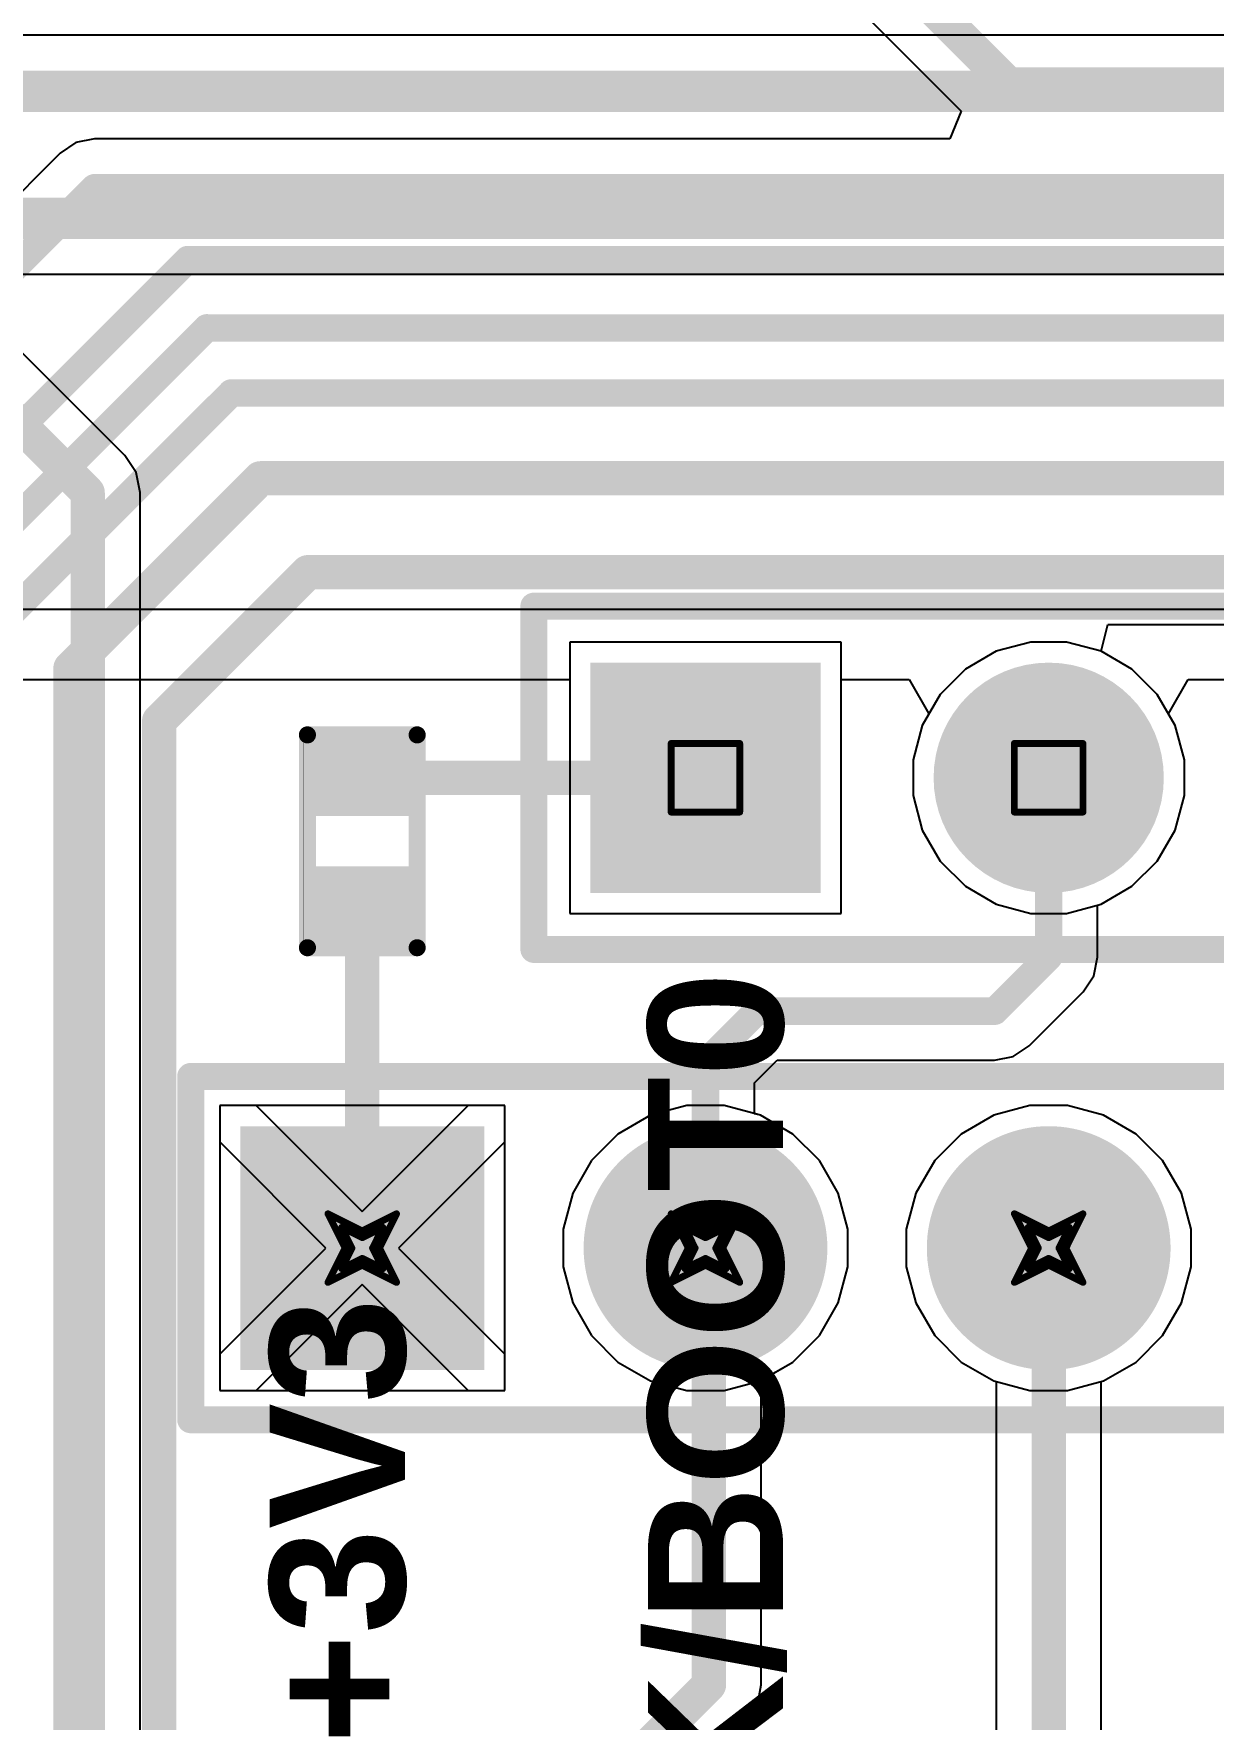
# Model space of a CAD drawing. Header units: inches. Extents: x 0 to 5401, y 0 to 5414.
# Drawn here: x 83.52 to 92.25, y 66.1 to 78.57 of the extents above; entities that cross this region are included whole.
import ezdxf

# ---------------------------------------------------------------- set-up
doc = ezdxf.new("R2010")
doc.units = ezdxf.units.IN
for name, color, linetype in [('Bottom Layer', 5, 'Continuous'), ('Bottom Solder', 6, 'Continuous'), ('Drill Drawing', 1, 'Continuous'), ('Layer 1', 16, 'Continuous'), ('Layer 2', 76, 'Continuous'), ('Multi-Layer', 9, 'Continuous'), ('Pad Holes', 156, 'Continuous'), ('Top Layer', 1, 'Continuous'), ('Top Overlay', 2, 'Continuous'), ('Top Paste', 8, 'Continuous'), ('Top Solder', 216, 'Continuous')]:
    doc.layers.add(name, color=color, linetype=linetype)
doc.styles.add('Arial_Bold', font='', dxfattribs={"height": 0.2})
doc.styles.get('Arial_Bold').set_extended_font_data('Arial', bold=True)

# ---------------------------------------------------------------- blocks, each defined once
blk = doc.blocks.new('R___0402_163')
at = {"layer": 'Top Layer'}
for points in [[(-0.699, -0.318), (-0.699, 0.317), (-0.241, 0.317), (-0.241, -0.318)], [(0.241, -0.318), (0.241, 0.317), (0.699, 0.317), (0.699, -0.318)]]:
    blk.add_hatch(color=1, dxfattribs=at).paths.add_polyline_path(points)
at = {"layer": 'Top Paste'}
for points in [[(-0.699, -0.318), (-0.699, 0.317), (-0.241, 0.317), (-0.241, -0.318)], [(0.241, -0.318), (0.241, 0.317), (0.699, 0.317), (0.699, -0.318)]]:
    blk.add_hatch(color=8, dxfattribs=at).paths.add_polyline_path(points)
at = {"layer": 'Top Solder'}
for points in [[(-0.754, -0.373), (-0.754, 0.373), (-0.186, 0.373), (-0.186, -0.373)], [(0.186, -0.373), (0.186, 0.373), (0.754, 0.373), (0.754, -0.373)]]:
    blk.add_hatch(color=216, dxfattribs=at).paths.add_polyline_path(points)
at = {"layer": 'Top Overlay'}
for points in [[(-0.787, -0.406, 0.127, 0.127, 0), (-0.787, 0.406, 0.127, 0.127, 0)], [(0.787, 0.406, 0.127, 0.127, 0), (-0.787, 0.406, 0.127, 0.127, 0)], [(0.787, -0.406, 0.127, 0.127, 0), (0.787, 0.406, 0.127, 0.127, 0)], [(0.787, -0.406, 0.127, 0.127, 0), (-0.787, -0.406, 0.127, 0.127, 0)], [(0.813, -0.432, 0.00323, 0.00323, 0), (-0.813, -0.432, 0.00323, 0.00323, 0)]]:
    blk.add_lwpolyline(points, format="xyseb", dxfattribs=at)
for points in [[(-0.819, 0.406, 0.0635, 0.0635, 1), (-0.756, 0.406, 0.0635, 0.0635, 1)], [(-0.819, 0.406, 0.0635, 0.0635, 1), (-0.756, 0.406, 0.0635, 0.0635, 1)], [(0.756, 0.406, 0.0635, 0.0635, 1), (0.819, 0.406, 0.0635, 0.0635, 1)], [(0.756, 0.406, 0.0635, 0.0635, 1), (0.819, 0.406, 0.0635, 0.0635, 1)], [(-0.819, -0.406, 0.0635, 0.0635, 1), (-0.756, -0.406, 0.0635, 0.0635, 1)], [(-0.819, -0.406, 0.0635, 0.0635, 1), (-0.756, -0.406, 0.0635, 0.0635, 1)], [(0.756, -0.406, 0.0635, 0.0635, 1), (0.819, -0.406, 0.0635, 0.0635, 1)], [(0.756, -0.406, 0.0635, 0.0635, 1), (0.819, -0.406, 0.0635, 0.0635, 1)], [(-0.814, -0.432, 0.00161, 0.00161, 1), (-0.812, -0.432, 0.00161, 0.00161, 1)], [(0.812, -0.432, 0.00161, 0.00161, 1), (0.814, -0.432, 0.00161, 0.00161, 1)]]:
    blk.add_lwpolyline(points, format="xyseb", close=True, dxfattribs=at)
blk = doc.blocks.new('HDR1X3__198')
at = {"layer": 'Bottom Layer'}
blk.add_hatch(color=5, dxfattribs=at).paths.add_polyline_path([(-0.75, 0.75), (0.75, 0.75), (0.75, -0.75), (-0.75, -0.75)])
h = blk.add_hatch(color=5, dxfattribs=at)
edge = h.paths.add_edge_path()
edge.add_arc((2.54, 0), 0.75, 0, 360)
h = blk.add_hatch(color=5, dxfattribs=at)
edge = h.paths.add_edge_path()
edge.add_arc((5.08, 0), 0.75, 0, 360)
at = {"layer": 'Bottom Solder'}
blk.add_hatch(color=6, dxfattribs=at).paths.add_polyline_path([(-0.852, 0.852), (0.852, 0.852), (0.852, -0.852), (-0.852, -0.852)])
h = blk.add_hatch(color=6, dxfattribs=at)
edge = h.paths.add_edge_path()
edge.add_arc((2.54, 0), 0.852, 0, 360)
h = blk.add_hatch(color=6, dxfattribs=at)
edge = h.paths.add_edge_path()
edge.add_arc((5.08, 0), 0.852, 0, 360)
at = {"layer": 'Layer 1'}
blk.add_hatch(color=16, dxfattribs=at).paths.add_polyline_path([(-0.75, 0.75), (0.75, 0.75), (0.75, -0.75), (-0.75, -0.75)])
h = blk.add_hatch(color=16, dxfattribs=at)
edge = h.paths.add_edge_path()
edge.add_arc((2.54, 0), 0.75, 0, 360)
h = blk.add_hatch(color=16, dxfattribs=at)
edge = h.paths.add_edge_path()
edge.add_arc((5.08, 0), 0.75, 0, 360)
at = {"layer": 'Layer 2'}
blk.add_hatch(color=76, dxfattribs=at).paths.add_polyline_path([(-0.75, 0.75), (0.75, 0.75), (0.75, -0.75), (-0.75, -0.75)])
h = blk.add_hatch(color=76, dxfattribs=at)
edge = h.paths.add_edge_path()
edge.add_arc((2.54, 0), 0.75, 0, 360)
h = blk.add_hatch(color=76, dxfattribs=at)
edge = h.paths.add_edge_path()
edge.add_arc((5.08, 0), 0.75, 0, 360)
at = {"layer": 'Multi-Layer'}
blk.add_hatch(color=9, dxfattribs=at).paths.add_polyline_path([(-0.75, 0.75), (0.75, 0.75), (0.75, -0.75), (-0.75, -0.75)])
h = blk.add_hatch(color=9, dxfattribs=at)
edge = h.paths.add_edge_path()
edge.add_arc((2.54, 0), 0.75, 0, 360)
h = blk.add_hatch(color=9, dxfattribs=at)
edge = h.paths.add_edge_path()
edge.add_arc((5.08, 0), 0.75, 0, 360)
at = {"layer": 'Pad Holes'}
h = blk.add_hatch(color=7, dxfattribs=at)
edge = h.paths.add_edge_path()
edge.add_arc((0, 0), 0.45, 0, 360)
h = blk.add_hatch(color=7, dxfattribs=at)
edge = h.paths.add_edge_path()
edge.add_arc((2.54, 0), 0.45, 0, 360)
h = blk.add_hatch(color=7, dxfattribs=at)
edge = h.paths.add_edge_path()
edge.add_arc((5.08, 0), 0.45, 0, 360)
at = {"layer": 'Top Layer'}
blk.add_hatch(color=1, dxfattribs=at).paths.add_polyline_path([(-0.75, 0.75), (0.75, 0.75), (0.75, -0.75), (-0.75, -0.75)])
h = blk.add_hatch(color=1, dxfattribs=at)
edge = h.paths.add_edge_path()
edge.add_arc((2.54, 0), 0.75, 0, 360)
h = blk.add_hatch(color=1, dxfattribs=at)
edge = h.paths.add_edge_path()
edge.add_arc((5.08, 0), 0.75, 0, 360)
at = {"layer": 'Top Solder'}
blk.add_hatch(color=216, dxfattribs=at).paths.add_polyline_path([(-0.852, 0.852), (0.852, 0.852), (0.852, -0.852), (-0.852, -0.852)])
h = blk.add_hatch(color=216, dxfattribs=at)
edge = h.paths.add_edge_path()
edge.add_arc((2.54, 0), 0.852, 0, 360)
h = blk.add_hatch(color=216, dxfattribs=at)
edge = h.paths.add_edge_path()
edge.add_arc((5.08, 0), 0.852, 0, 360)
at = {"layer": 'Top Overlay'}
for points in [[(-1.27, 1.27, 0.2, 0.2, 0), (6.35, 1.27, 0.2, 0.2, 0)], [(-1.27, -1.27, 0.2, 0.2, 0), (-1.27, 1.27, 0.2, 0.2, 0)], [(6.35, -1.27, 0.2, 0.2, 0), (6.35, 1.27, 0.2, 0.2, 0)], [(-1.27, -1.27, 0.2, 0.2, 0), (6.35, -1.27, 0.2, 0.2, 0)]]:
    blk.add_lwpolyline(points, format="xyseb", dxfattribs=at)
for points in [[(-1.32, 1.27, 0.1, 0.1, 1), (-1.22, 1.27, 0.1, 0.1, 1)], [(-1.32, 1.27, 0.1, 0.1, 1), (-1.22, 1.27, 0.1, 0.1, 1)], [(6.3, 1.27, 0.1, 0.1, 1), (6.4, 1.27, 0.1, 0.1, 1)], [(6.3, 1.27, 0.1, 0.1, 1), (6.4, 1.27, 0.1, 0.1, 1)], [(-1.32, -1.27, 0.1, 0.1, 1), (-1.22, -1.27, 0.1, 0.1, 1)], [(-1.32, -1.27, 0.1, 0.1, 1), (-1.22, -1.27, 0.1, 0.1, 1)], [(6.3, -1.27, 0.1, 0.1, 1), (6.4, -1.27, 0.1, 0.1, 1)], [(6.3, -1.27, 0.1, 0.1, 1), (6.4, -1.27, 0.1, 0.1, 1)]]:
    blk.add_lwpolyline(points, format="xyseb", close=True, dxfattribs=at)
blk = doc.blocks.new('HDR1X4__199')
at = {"layer": 'Bottom Layer'}
blk.add_hatch(color=5, dxfattribs=at).paths.add_polyline_path([(-0.8, 0.8), (0.8, 0.8), (0.8, -0.8), (-0.8, -0.8)])
h = blk.add_hatch(color=5, dxfattribs=at)
edge = h.paths.add_edge_path()
edge.add_arc((2.54, 0), 0.8, 0, 360)
h = blk.add_hatch(color=5, dxfattribs=at)
edge = h.paths.add_edge_path()
edge.add_arc((5.08, 0), 0.8, 0, 360)
h = blk.add_hatch(color=5, dxfattribs=at)
edge = h.paths.add_edge_path()
edge.add_arc((7.62, 0), 0.8, 0, 360)
at = {"layer": 'Bottom Solder'}
blk.add_hatch(color=6, dxfattribs=at).paths.add_polyline_path([(-0.902, 0.902), (0.902, 0.902), (0.902, -0.902), (-0.902, -0.902)])
h = blk.add_hatch(color=6, dxfattribs=at)
edge = h.paths.add_edge_path()
edge.add_arc((2.54, 0), 0.902, 0, 360)
h = blk.add_hatch(color=6, dxfattribs=at)
edge = h.paths.add_edge_path()
edge.add_arc((5.08, 0), 0.902, 0, 360)
h = blk.add_hatch(color=6, dxfattribs=at)
edge = h.paths.add_edge_path()
edge.add_arc((7.62, 0), 0.902, 0, 360)
at = {"layer": 'Layer 1'}
blk.add_hatch(color=16, dxfattribs=at).paths.add_polyline_path([(-0.8, 0.8), (0.8, 0.8), (0.8, -0.8), (-0.8, -0.8)])
h = blk.add_hatch(color=16, dxfattribs=at)
edge = h.paths.add_edge_path()
edge.add_arc((2.54, 0), 0.8, 0, 360)
h = blk.add_hatch(color=16, dxfattribs=at)
edge = h.paths.add_edge_path()
edge.add_arc((5.08, 0), 0.8, 0, 360)
h = blk.add_hatch(color=16, dxfattribs=at)
edge = h.paths.add_edge_path()
edge.add_arc((7.62, 0), 0.8, 0, 360)
at = {"layer": 'Layer 2'}
blk.add_hatch(color=76, dxfattribs=at).paths.add_polyline_path([(-0.8, 0.8), (0.8, 0.8), (0.8, -0.8), (-0.8, -0.8)])
h = blk.add_hatch(color=76, dxfattribs=at)
edge = h.paths.add_edge_path()
edge.add_arc((2.54, 0), 0.8, 0, 360)
h = blk.add_hatch(color=76, dxfattribs=at)
edge = h.paths.add_edge_path()
edge.add_arc((5.08, 0), 0.8, 0, 360)
h = blk.add_hatch(color=76, dxfattribs=at)
edge = h.paths.add_edge_path()
edge.add_arc((7.62, 0), 0.8, 0, 360)
at = {"layer": 'Multi-Layer'}
blk.add_hatch(color=9, dxfattribs=at).paths.add_polyline_path([(-0.8, 0.8), (0.8, 0.8), (0.8, -0.8), (-0.8, -0.8)])
h = blk.add_hatch(color=9, dxfattribs=at)
edge = h.paths.add_edge_path()
edge.add_arc((2.54, 0), 0.8, 0, 360)
h = blk.add_hatch(color=9, dxfattribs=at)
edge = h.paths.add_edge_path()
edge.add_arc((5.08, 0), 0.8, 0, 360)
h = blk.add_hatch(color=9, dxfattribs=at)
edge = h.paths.add_edge_path()
edge.add_arc((7.62, 0), 0.8, 0, 360)
at = {"layer": 'Pad Holes'}
h = blk.add_hatch(color=7, dxfattribs=at)
edge = h.paths.add_edge_path()
edge.add_arc((0, 0), 0.475, 0, 360)
h = blk.add_hatch(color=7, dxfattribs=at)
edge = h.paths.add_edge_path()
edge.add_arc((2.54, 0), 0.475, 0, 360)
h = blk.add_hatch(color=7, dxfattribs=at)
edge = h.paths.add_edge_path()
edge.add_arc((5.08, 0), 0.475, 0, 360)
h = blk.add_hatch(color=7, dxfattribs=at)
edge = h.paths.add_edge_path()
edge.add_arc((7.62, 0), 0.475, 0, 360)
at = {"layer": 'Top Layer'}
blk.add_hatch(color=1, dxfattribs=at).paths.add_polyline_path([(-0.8, 0.8), (0.8, 0.8), (0.8, -0.8), (-0.8, -0.8)])
h = blk.add_hatch(color=1, dxfattribs=at)
edge = h.paths.add_edge_path()
edge.add_arc((2.54, 0), 0.8, 0, 360)
h = blk.add_hatch(color=1, dxfattribs=at)
edge = h.paths.add_edge_path()
edge.add_arc((5.08, 0), 0.8, 0, 360)
h = blk.add_hatch(color=1, dxfattribs=at)
edge = h.paths.add_edge_path()
edge.add_arc((7.62, 0), 0.8, 0, 360)
at = {"layer": 'Top Solder'}
blk.add_hatch(color=216, dxfattribs=at).paths.add_polyline_path([(-0.902, 0.902), (0.902, 0.902), (0.902, -0.902), (-0.902, -0.902)])
h = blk.add_hatch(color=216, dxfattribs=at)
edge = h.paths.add_edge_path()
edge.add_arc((2.54, 0), 0.902, 0, 360)
h = blk.add_hatch(color=216, dxfattribs=at)
edge = h.paths.add_edge_path()
edge.add_arc((5.08, 0), 0.902, 0, 360)
h = blk.add_hatch(color=216, dxfattribs=at)
edge = h.paths.add_edge_path()
edge.add_arc((7.62, 0), 0.902, 0, 360)
at = {"layer": 'Top Overlay'}
for points in [[(-1.27, -1.27, 0.2, 0.2, 0), (-1.27, 1.27, 0.2, 0.2, 0)], [(-1.27, 1.27, 0.2, 0.2, 0), (8.89, 1.27, 0.2, 0.2, 0)], [(8.89, -1.27, 0.2, 0.2, 0), (8.89, 1.27, 0.2, 0.2, 0)], [(-1.27, -1.27, 0.2, 0.2, 0), (8.89, -1.27, 0.2, 0.2, 0)]]:
    blk.add_lwpolyline(points, format="xyseb", dxfattribs=at)
for points in [[(-1.32, 1.27, 0.1, 0.1, 1), (-1.22, 1.27, 0.1, 0.1, 1)], [(-1.32, 1.27, 0.1, 0.1, 1), (-1.22, 1.27, 0.1, 0.1, 1)], [(8.84, 1.27, 0.1, 0.1, 1), (8.94, 1.27, 0.1, 0.1, 1)], [(8.84, 1.27, 0.1, 0.1, 1), (8.94, 1.27, 0.1, 0.1, 1)], [(-1.32, -1.27, 0.1, 0.1, 1), (-1.22, -1.27, 0.1, 0.1, 1)], [(-1.32, -1.27, 0.1, 0.1, 1), (-1.22, -1.27, 0.1, 0.1, 1)], [(8.84, -1.27, 0.1, 0.1, 1), (8.94, -1.27, 0.1, 0.1, 1)], [(8.84, -1.27, 0.1, 0.1, 1), (8.94, -1.27, 0.1, 0.1, 1)]]:
    blk.add_lwpolyline(points, format="xyseb", close=True, dxfattribs=at)

msp = doc.modelspace()

# ---------------------------------------------------------------- linework, layer by layer
at = {"layer": 'Bottom Layer'}
for p, q in [((97.555, 78.564), (79.625, 78.564)), ((83.377, 76.795), (96.516, 76.795)), ((84.196, 75.454), (83.373, 76.277)), ((84.281, 75.328), (84.196, 75.454)), ((84.31, 75.179), (84.281, 75.328)), ((84.31, 58.185), (84.31, 75.179)), ((89.498, 74.073), (87.49, 74.073)), ((87.49, 74.073), (87.49, 72.065)), ((89.498, 72.065), (89.498, 74.073)), ((90.646, 74.005), (90.417, 73.873)), ((90.901, 74.073), (90.646, 74.005)), ((91.166, 74.073), (90.901, 74.073)), ((91.421, 74.005), (91.166, 74.073)), ((91.65, 73.873), (91.421, 74.005)), ((90.417, 73.873), (90.23, 73.686)), ((91.837, 73.686), (91.65, 73.873)), ((90.23, 73.686), (90.098, 73.457)), ((91.969, 73.457), (91.837, 73.686)), ((90.098, 73.457), (90.03, 73.201)), ((92.038, 73.201), (91.969, 73.457)), ((90.03, 73.201), (90.03, 72.937)), ((92.038, 72.937), (92.038, 73.201)), ((90.03, 72.937), (90.098, 72.682)), ((91.969, 72.682), (92.038, 72.937)), ((90.098, 72.682), (90.23, 72.453)), ((91.837, 72.453), (91.969, 72.682)), ((90.23, 72.453), (90.417, 72.266)), ((91.65, 72.266), (91.837, 72.453)), ((90.417, 72.266), (90.646, 72.134)), ((91.421, 72.134), (91.65, 72.266)), ((90.646, 72.134), (90.901, 72.065)), ((91.166, 72.065), (91.421, 72.134)), ((87.49, 72.065), (89.498, 72.065)), ((90.901, 72.065), (91.166, 72.065)), ((87.008, 70.643), (84.9, 70.643)), ((84.9, 70.643), (84.9, 68.535)), ((87.008, 68.535), (87.008, 70.643)), ((88.355, 70.643), (88.087, 70.572)), ((88.632, 70.643), (88.355, 70.643)), ((88.9, 70.572), (88.632, 70.643)), ((90.895, 70.643), (90.627, 70.572)), ((91.172, 70.643), (90.895, 70.643)), ((91.44, 70.572), (91.172, 70.643)), ((88.087, 70.572), (87.846, 70.433)), ((89.141, 70.433), (88.9, 70.572)), ((90.627, 70.572), (90.386, 70.433)), ((91.681, 70.433), (91.44, 70.572)), ((87.846, 70.433), (87.65, 70.237)), ((89.337, 70.237), (89.141, 70.433)), ((90.386, 70.433), (90.19, 70.237)), ((91.877, 70.237), (91.681, 70.433)), ((87.65, 70.237), (87.511, 69.996)), ((89.476, 69.996), (89.337, 70.237)), ((90.19, 70.237), (90.051, 69.996)), ((92.016, 69.996), (91.877, 70.237)), ((87.511, 69.996), (87.44, 69.728)), ((89.548, 69.728), (89.476, 69.996)), ((90.051, 69.996), (89.98, 69.728)), ((92.088, 69.728), (92.016, 69.996)), ((87.44, 69.728), (87.44, 69.451)), ((89.548, 69.451), (89.548, 69.728)), ((89.98, 69.728), (89.98, 69.451)), ((92.088, 69.451), (92.088, 69.728)), ((87.44, 69.451), (87.511, 69.183)), ((89.476, 69.183), (89.548, 69.451)), ((89.98, 69.451), (90.051, 69.183)), ((92.016, 69.183), (92.088, 69.451)), ((87.511, 69.183), (87.65, 68.942)), ((89.337, 68.942), (89.476, 69.183)), ((90.051, 69.183), (90.19, 68.942)), ((91.877, 68.942), (92.016, 69.183)), ((87.65, 68.942), (87.846, 68.746)), ((89.141, 68.746), (89.337, 68.942)), ((90.19, 68.942), (90.386, 68.746)), ((91.681, 68.746), (91.877, 68.942)), ((87.846, 68.746), (88.087, 68.607)), ((88.9, 68.607), (89.141, 68.746)), ((90.386, 68.746), (90.627, 68.607)), ((91.44, 68.607), (91.681, 68.746)), ((88.087, 68.607), (88.355, 68.535)), ((88.632, 68.535), (88.9, 68.607)), ((90.627, 68.607), (90.895, 68.535)), ((91.172, 68.535), (91.44, 68.607)), ((84.9, 68.535), (87.008, 68.535)), ((88.355, 68.535), (88.632, 68.535)), ((90.895, 68.535), (91.172, 68.535))]:
    msp.add_line(p, q, dxfattribs=at)
for points in [[(79.121, 78.149, 0.305, 0.305, 0), (97.555, 78.149, 0.305, 0.305, 0)], [(78.694, 77.209, 0.305, 0.305, 0), (96.687, 77.209, 0.305, 0.305, 0)], [(82.819, 76.281, 0.254, 0.254, 0), (83.922, 75.179, 0.254, 0.254, 0)], [(83.922, 58.185, 0.254, 0.254, 0), (83.922, 75.179, 0.254, 0.254, 0)]]:
    msp.add_lwpolyline(points, format="xyseb", dxfattribs=at)
msp.add_lwpolyline([(83.858, 75.179, 0.127, 0.127, 1), (83.985, 75.179, 0.127, 0.127, 1)], format="xyseb", close=True, dxfattribs=at)
msp.add_lwpolyline([(83.858, 75.179, 0.127, 0.127, 1), (83.985, 75.179, 0.127, 0.127, 1)], format="xyseb", close=True, dxfattribs=at)
at = {"layer": 'Drill Drawing'}
for points in [[(88.24, 73.323, 0.0508, 0.0508, 0), (88.748, 73.323, 0.0508, 0.0508, 0)], [(88.24, 72.815, 0.0508, 0.0508, 0), (88.24, 73.323, 0.0508, 0.0508, 0)], [(88.748, 72.815, 0.0508, 0.0508, 0), (88.748, 73.323, 0.0508, 0.0508, 0)], [(90.78, 73.323, 0.0508, 0.0508, 0), (91.288, 73.323, 0.0508, 0.0508, 0)], [(90.78, 72.815, 0.0508, 0.0508, 0), (90.78, 73.323, 0.0508, 0.0508, 0)], [(91.288, 72.815, 0.0508, 0.0508, 0), (91.288, 73.323, 0.0508, 0.0508, 0)], [(88.24, 72.815, 0.0508, 0.0508, 0), (88.748, 72.815, 0.0508, 0.0508, 0)], [(90.78, 72.815, 0.0508, 0.0508, 0), (91.288, 72.815, 0.0508, 0.0508, 0)], [(85.7, 69.843, 0.0508, 0.0508, 0), (85.954, 69.716, 0.0508, 0.0508, 0)], [(85.7, 69.843, 0.0508, 0.0508, 0), (85.827, 69.589, 0.0508, 0.0508, 0)], [(85.954, 69.716, 0.0508, 0.0508, 0), (86.208, 69.843, 0.0508, 0.0508, 0)], [(86.081, 69.589, 0.0508, 0.0508, 0), (86.208, 69.843, 0.0508, 0.0508, 0)], [(88.24, 69.843, 0.0508, 0.0508, 0), (88.494, 69.716, 0.0508, 0.0508, 0)], [(88.24, 69.843, 0.0508, 0.0508, 0), (88.367, 69.589, 0.0508, 0.0508, 0)], [(88.494, 69.716, 0.0508, 0.0508, 0), (88.748, 69.843, 0.0508, 0.0508, 0)], [(88.621, 69.589, 0.0508, 0.0508, 0), (88.748, 69.843, 0.0508, 0.0508, 0)], [(90.78, 69.843, 0.0508, 0.0508, 0), (91.034, 69.716, 0.0508, 0.0508, 0)], [(90.78, 69.843, 0.0508, 0.0508, 0), (90.907, 69.589, 0.0508, 0.0508, 0)], [(91.034, 69.716, 0.0508, 0.0508, 0), (91.288, 69.843, 0.0508, 0.0508, 0)], [(91.161, 69.589, 0.0508, 0.0508, 0), (91.288, 69.843, 0.0508, 0.0508, 0)], [(85.801, 69.742, 0.0508, 0.0508, 0), (85.954, 69.666, 0.0508, 0.0508, 0)], [(85.801, 69.742, 0.0508, 0.0508, 0), (85.877, 69.589, 0.0508, 0.0508, 0)], [(85.954, 69.666, 0.0508, 0.0508, 0), (86.106, 69.742, 0.0508, 0.0508, 0)], [(86.03, 69.589, 0.0508, 0.0508, 0), (86.106, 69.742, 0.0508, 0.0508, 0)], [(88.341, 69.742, 0.0508, 0.0508, 0), (88.494, 69.666, 0.0508, 0.0508, 0)], [(88.341, 69.742, 0.0508, 0.0508, 0), (88.417, 69.589, 0.0508, 0.0508, 0)], [(88.494, 69.666, 0.0508, 0.0508, 0), (88.646, 69.742, 0.0508, 0.0508, 0)], [(88.57, 69.589, 0.0508, 0.0508, 0), (88.646, 69.742, 0.0508, 0.0508, 0)], [(90.881, 69.742, 0.0508, 0.0508, 0), (91.034, 69.666, 0.0508, 0.0508, 0)], [(90.881, 69.742, 0.0508, 0.0508, 0), (90.957, 69.589, 0.0508, 0.0508, 0)], [(91.034, 69.666, 0.0508, 0.0508, 0), (91.186, 69.742, 0.0508, 0.0508, 0)], [(91.11, 69.589, 0.0508, 0.0508, 0), (91.186, 69.742, 0.0508, 0.0508, 0)], [(85.7, 69.335, 0.0508, 0.0508, 0), (85.827, 69.589, 0.0508, 0.0508, 0)], [(85.801, 69.437, 0.0508, 0.0508, 0), (85.877, 69.589, 0.0508, 0.0508, 0)], [(86.03, 69.589, 0.0508, 0.0508, 0), (86.106, 69.437, 0.0508, 0.0508, 0)], [(86.081, 69.589, 0.0508, 0.0508, 0), (86.208, 69.335, 0.0508, 0.0508, 0)], [(88.24, 69.335, 0.0508, 0.0508, 0), (88.367, 69.589, 0.0508, 0.0508, 0)], [(88.341, 69.437, 0.0508, 0.0508, 0), (88.417, 69.589, 0.0508, 0.0508, 0)], [(88.57, 69.589, 0.0508, 0.0508, 0), (88.646, 69.437, 0.0508, 0.0508, 0)], [(88.621, 69.589, 0.0508, 0.0508, 0), (88.748, 69.335, 0.0508, 0.0508, 0)], [(90.78, 69.335, 0.0508, 0.0508, 0), (90.907, 69.589, 0.0508, 0.0508, 0)], [(90.881, 69.437, 0.0508, 0.0508, 0), (90.957, 69.589, 0.0508, 0.0508, 0)], [(91.11, 69.589, 0.0508, 0.0508, 0), (91.186, 69.437, 0.0508, 0.0508, 0)], [(91.161, 69.589, 0.0508, 0.0508, 0), (91.288, 69.335, 0.0508, 0.0508, 0)], [(85.7, 69.335, 0.0508, 0.0508, 0), (85.954, 69.462, 0.0508, 0.0508, 0)], [(85.801, 69.437, 0.0508, 0.0508, 0), (85.954, 69.513, 0.0508, 0.0508, 0)], [(85.954, 69.513, 0.0508, 0.0508, 0), (86.106, 69.437, 0.0508, 0.0508, 0)], [(85.954, 69.462, 0.0508, 0.0508, 0), (86.208, 69.335, 0.0508, 0.0508, 0)], [(88.24, 69.335, 0.0508, 0.0508, 0), (88.494, 69.462, 0.0508, 0.0508, 0)], [(88.341, 69.437, 0.0508, 0.0508, 0), (88.494, 69.513, 0.0508, 0.0508, 0)], [(88.494, 69.513, 0.0508, 0.0508, 0), (88.646, 69.437, 0.0508, 0.0508, 0)], [(88.494, 69.462, 0.0508, 0.0508, 0), (88.748, 69.335, 0.0508, 0.0508, 0)], [(90.78, 69.335, 0.0508, 0.0508, 0), (91.034, 69.462, 0.0508, 0.0508, 0)], [(90.881, 69.437, 0.0508, 0.0508, 0), (91.034, 69.513, 0.0508, 0.0508, 0)], [(91.034, 69.513, 0.0508, 0.0508, 0), (91.186, 69.437, 0.0508, 0.0508, 0)], [(91.034, 69.462, 0.0508, 0.0508, 0), (91.288, 69.335, 0.0508, 0.0508, 0)]]:
    msp.add_lwpolyline(points, format="xyseb", dxfattribs=at)
for points in [[(88.227, 73.323, 0.0254, 0.0254, 1), (88.252, 73.323, 0.0254, 0.0254, 1)], [(88.227, 73.323, 0.0254, 0.0254, 1), (88.252, 73.323, 0.0254, 0.0254, 1)], [(88.735, 73.323, 0.0254, 0.0254, 1), (88.76, 73.323, 0.0254, 0.0254, 1)], [(88.735, 73.323, 0.0254, 0.0254, 1), (88.76, 73.323, 0.0254, 0.0254, 1)], [(90.767, 73.323, 0.0254, 0.0254, 1), (90.792, 73.323, 0.0254, 0.0254, 1)], [(90.767, 73.323, 0.0254, 0.0254, 1), (90.792, 73.323, 0.0254, 0.0254, 1)], [(91.275, 73.323, 0.0254, 0.0254, 1), (91.3, 73.323, 0.0254, 0.0254, 1)], [(91.275, 73.323, 0.0254, 0.0254, 1), (91.3, 73.323, 0.0254, 0.0254, 1)], [(88.227, 72.815, 0.0254, 0.0254, 1), (88.252, 72.815, 0.0254, 0.0254, 1)], [(88.227, 72.815, 0.0254, 0.0254, 1), (88.252, 72.815, 0.0254, 0.0254, 1)], [(88.735, 72.815, 0.0254, 0.0254, 1), (88.76, 72.815, 0.0254, 0.0254, 1)], [(88.735, 72.815, 0.0254, 0.0254, 1), (88.76, 72.815, 0.0254, 0.0254, 1)], [(90.767, 72.815, 0.0254, 0.0254, 1), (90.792, 72.815, 0.0254, 0.0254, 1)], [(90.767, 72.815, 0.0254, 0.0254, 1), (90.792, 72.815, 0.0254, 0.0254, 1)], [(91.275, 72.815, 0.0254, 0.0254, 1), (91.3, 72.815, 0.0254, 0.0254, 1)], [(91.275, 72.815, 0.0254, 0.0254, 1), (91.3, 72.815, 0.0254, 0.0254, 1)], [(85.687, 69.843, 0.0254, 0.0254, 1), (85.712, 69.843, 0.0254, 0.0254, 1)], [(85.687, 69.843, 0.0254, 0.0254, 1), (85.712, 69.843, 0.0254, 0.0254, 1)], [(86.195, 69.843, 0.0254, 0.0254, 1), (86.22, 69.843, 0.0254, 0.0254, 1)], [(86.195, 69.843, 0.0254, 0.0254, 1), (86.22, 69.843, 0.0254, 0.0254, 1)], [(88.227, 69.843, 0.0254, 0.0254, 1), (88.252, 69.843, 0.0254, 0.0254, 1)], [(88.227, 69.843, 0.0254, 0.0254, 1), (88.252, 69.843, 0.0254, 0.0254, 1)], [(88.735, 69.843, 0.0254, 0.0254, 1), (88.76, 69.843, 0.0254, 0.0254, 1)], [(88.735, 69.843, 0.0254, 0.0254, 1), (88.76, 69.843, 0.0254, 0.0254, 1)], [(90.767, 69.843, 0.0254, 0.0254, 1), (90.792, 69.843, 0.0254, 0.0254, 1)], [(90.767, 69.843, 0.0254, 0.0254, 1), (90.792, 69.843, 0.0254, 0.0254, 1)], [(91.275, 69.843, 0.0254, 0.0254, 1), (91.3, 69.843, 0.0254, 0.0254, 1)], [(91.275, 69.843, 0.0254, 0.0254, 1), (91.3, 69.843, 0.0254, 0.0254, 1)], [(85.789, 69.742, 0.0254, 0.0254, 1), (85.814, 69.742, 0.0254, 0.0254, 1)], [(85.789, 69.742, 0.0254, 0.0254, 1), (85.814, 69.742, 0.0254, 0.0254, 1)], [(85.941, 69.716, 0.0254, 0.0254, 1), (85.966, 69.716, 0.0254, 0.0254, 1)], [(85.941, 69.716, 0.0254, 0.0254, 1), (85.966, 69.716, 0.0254, 0.0254, 1)], [(86.093, 69.742, 0.0254, 0.0254, 1), (86.119, 69.742, 0.0254, 0.0254, 1)], [(86.093, 69.742, 0.0254, 0.0254, 1), (86.119, 69.742, 0.0254, 0.0254, 1)], [(88.329, 69.742, 0.0254, 0.0254, 1), (88.354, 69.742, 0.0254, 0.0254, 1)], [(88.329, 69.742, 0.0254, 0.0254, 1), (88.354, 69.742, 0.0254, 0.0254, 1)], [(88.481, 69.716, 0.0254, 0.0254, 1), (88.506, 69.716, 0.0254, 0.0254, 1)], [(88.481, 69.716, 0.0254, 0.0254, 1), (88.506, 69.716, 0.0254, 0.0254, 1)], [(88.633, 69.742, 0.0254, 0.0254, 1), (88.659, 69.742, 0.0254, 0.0254, 1)], [(88.633, 69.742, 0.0254, 0.0254, 1), (88.659, 69.742, 0.0254, 0.0254, 1)], [(90.869, 69.742, 0.0254, 0.0254, 1), (90.894, 69.742, 0.0254, 0.0254, 1)], [(90.869, 69.742, 0.0254, 0.0254, 1), (90.894, 69.742, 0.0254, 0.0254, 1)], [(91.021, 69.716, 0.0254, 0.0254, 1), (91.046, 69.716, 0.0254, 0.0254, 1)], [(91.021, 69.716, 0.0254, 0.0254, 1), (91.046, 69.716, 0.0254, 0.0254, 1)], [(91.173, 69.742, 0.0254, 0.0254, 1), (91.199, 69.742, 0.0254, 0.0254, 1)], [(91.173, 69.742, 0.0254, 0.0254, 1), (91.199, 69.742, 0.0254, 0.0254, 1)], [(85.814, 69.589, 0.0254, 0.0254, 1), (85.839, 69.589, 0.0254, 0.0254, 1)], [(85.814, 69.589, 0.0254, 0.0254, 1), (85.839, 69.589, 0.0254, 0.0254, 1)], [(85.865, 69.589, 0.0254, 0.0254, 1), (85.89, 69.589, 0.0254, 0.0254, 1)], [(85.865, 69.589, 0.0254, 0.0254, 1), (85.89, 69.589, 0.0254, 0.0254, 1)], [(85.941, 69.666, 0.0254, 0.0254, 1), (85.966, 69.666, 0.0254, 0.0254, 1)], [(85.941, 69.666, 0.0254, 0.0254, 1), (85.966, 69.666, 0.0254, 0.0254, 1)], [(86.017, 69.589, 0.0254, 0.0254, 1), (86.043, 69.589, 0.0254, 0.0254, 1)], [(86.017, 69.589, 0.0254, 0.0254, 1), (86.043, 69.589, 0.0254, 0.0254, 1)], [(86.068, 69.589, 0.0254, 0.0254, 1), (86.093, 69.589, 0.0254, 0.0254, 1)], [(86.068, 69.589, 0.0254, 0.0254, 1), (86.093, 69.589, 0.0254, 0.0254, 1)], [(88.354, 69.589, 0.0254, 0.0254, 1), (88.379, 69.589, 0.0254, 0.0254, 1)], [(88.354, 69.589, 0.0254, 0.0254, 1), (88.379, 69.589, 0.0254, 0.0254, 1)], [(88.405, 69.589, 0.0254, 0.0254, 1), (88.43, 69.589, 0.0254, 0.0254, 1)], [(88.405, 69.589, 0.0254, 0.0254, 1), (88.43, 69.589, 0.0254, 0.0254, 1)], [(88.481, 69.666, 0.0254, 0.0254, 1), (88.506, 69.666, 0.0254, 0.0254, 1)], [(88.481, 69.666, 0.0254, 0.0254, 1), (88.506, 69.666, 0.0254, 0.0254, 1)], [(88.557, 69.589, 0.0254, 0.0254, 1), (88.583, 69.589, 0.0254, 0.0254, 1)], [(88.557, 69.589, 0.0254, 0.0254, 1), (88.583, 69.589, 0.0254, 0.0254, 1)], [(88.608, 69.589, 0.0254, 0.0254, 1), (88.633, 69.589, 0.0254, 0.0254, 1)], [(88.608, 69.589, 0.0254, 0.0254, 1), (88.633, 69.589, 0.0254, 0.0254, 1)], [(90.894, 69.589, 0.0254, 0.0254, 1), (90.919, 69.589, 0.0254, 0.0254, 1)], [(90.894, 69.589, 0.0254, 0.0254, 1), (90.919, 69.589, 0.0254, 0.0254, 1)], [(90.945, 69.589, 0.0254, 0.0254, 1), (90.97, 69.589, 0.0254, 0.0254, 1)], [(90.945, 69.589, 0.0254, 0.0254, 1), (90.97, 69.589, 0.0254, 0.0254, 1)], [(91.021, 69.666, 0.0254, 0.0254, 1), (91.046, 69.666, 0.0254, 0.0254, 1)], [(91.021, 69.666, 0.0254, 0.0254, 1), (91.046, 69.666, 0.0254, 0.0254, 1)], [(91.097, 69.589, 0.0254, 0.0254, 1), (91.123, 69.589, 0.0254, 0.0254, 1)], [(91.097, 69.589, 0.0254, 0.0254, 1), (91.123, 69.589, 0.0254, 0.0254, 1)], [(91.148, 69.589, 0.0254, 0.0254, 1), (91.173, 69.589, 0.0254, 0.0254, 1)], [(91.148, 69.589, 0.0254, 0.0254, 1), (91.173, 69.589, 0.0254, 0.0254, 1)], [(85.941, 69.513, 0.0254, 0.0254, 1), (85.966, 69.513, 0.0254, 0.0254, 1)], [(85.941, 69.513, 0.0254, 0.0254, 1), (85.966, 69.513, 0.0254, 0.0254, 1)], [(85.941, 69.462, 0.0254, 0.0254, 1), (85.966, 69.462, 0.0254, 0.0254, 1)], [(85.941, 69.462, 0.0254, 0.0254, 1), (85.966, 69.462, 0.0254, 0.0254, 1)], [(88.481, 69.513, 0.0254, 0.0254, 1), (88.506, 69.513, 0.0254, 0.0254, 1)], [(88.481, 69.513, 0.0254, 0.0254, 1), (88.506, 69.513, 0.0254, 0.0254, 1)], [(88.481, 69.462, 0.0254, 0.0254, 1), (88.506, 69.462, 0.0254, 0.0254, 1)], [(88.481, 69.462, 0.0254, 0.0254, 1), (88.506, 69.462, 0.0254, 0.0254, 1)], [(91.021, 69.513, 0.0254, 0.0254, 1), (91.046, 69.513, 0.0254, 0.0254, 1)], [(91.021, 69.513, 0.0254, 0.0254, 1), (91.046, 69.513, 0.0254, 0.0254, 1)], [(91.021, 69.462, 0.0254, 0.0254, 1), (91.046, 69.462, 0.0254, 0.0254, 1)], [(91.021, 69.462, 0.0254, 0.0254, 1), (91.046, 69.462, 0.0254, 0.0254, 1)], [(85.687, 69.335, 0.0254, 0.0254, 1), (85.712, 69.335, 0.0254, 0.0254, 1)], [(85.687, 69.335, 0.0254, 0.0254, 1), (85.712, 69.335, 0.0254, 0.0254, 1)], [(85.789, 69.437, 0.0254, 0.0254, 1), (85.814, 69.437, 0.0254, 0.0254, 1)], [(85.789, 69.437, 0.0254, 0.0254, 1), (85.814, 69.437, 0.0254, 0.0254, 1)], [(86.093, 69.437, 0.0254, 0.0254, 1), (86.119, 69.437, 0.0254, 0.0254, 1)], [(86.093, 69.437, 0.0254, 0.0254, 1), (86.119, 69.437, 0.0254, 0.0254, 1)], [(86.195, 69.335, 0.0254, 0.0254, 1), (86.22, 69.335, 0.0254, 0.0254, 1)], [(86.195, 69.335, 0.0254, 0.0254, 1), (86.22, 69.335, 0.0254, 0.0254, 1)], [(88.227, 69.335, 0.0254, 0.0254, 1), (88.252, 69.335, 0.0254, 0.0254, 1)], [(88.227, 69.335, 0.0254, 0.0254, 1), (88.252, 69.335, 0.0254, 0.0254, 1)], [(88.329, 69.437, 0.0254, 0.0254, 1), (88.354, 69.437, 0.0254, 0.0254, 1)], [(88.329, 69.437, 0.0254, 0.0254, 1), (88.354, 69.437, 0.0254, 0.0254, 1)], [(88.633, 69.437, 0.0254, 0.0254, 1), (88.659, 69.437, 0.0254, 0.0254, 1)], [(88.633, 69.437, 0.0254, 0.0254, 1), (88.659, 69.437, 0.0254, 0.0254, 1)], [(88.735, 69.335, 0.0254, 0.0254, 1), (88.76, 69.335, 0.0254, 0.0254, 1)], [(88.735, 69.335, 0.0254, 0.0254, 1), (88.76, 69.335, 0.0254, 0.0254, 1)], [(90.767, 69.335, 0.0254, 0.0254, 1), (90.792, 69.335, 0.0254, 0.0254, 1)], [(90.767, 69.335, 0.0254, 0.0254, 1), (90.792, 69.335, 0.0254, 0.0254, 1)], [(90.869, 69.437, 0.0254, 0.0254, 1), (90.894, 69.437, 0.0254, 0.0254, 1)], [(90.869, 69.437, 0.0254, 0.0254, 1), (90.894, 69.437, 0.0254, 0.0254, 1)], [(91.173, 69.437, 0.0254, 0.0254, 1), (91.199, 69.437, 0.0254, 0.0254, 1)], [(91.173, 69.437, 0.0254, 0.0254, 1), (91.199, 69.437, 0.0254, 0.0254, 1)], [(91.275, 69.335, 0.0254, 0.0254, 1), (91.3, 69.335, 0.0254, 0.0254, 1)], [(91.275, 69.335, 0.0254, 0.0254, 1), (91.3, 69.335, 0.0254, 0.0254, 1)]]:
    msp.add_lwpolyline(points, format="xyseb", close=True, dxfattribs=at)
at = {"layer": 'Layer 1'}
for p, q in [((89.498, 74.073), (87.49, 74.073)), ((87.49, 74.073), (87.49, 72.065)), ((89.498, 72.065), (89.498, 74.073)), ((90.646, 74.005), (90.417, 73.873)), ((90.901, 74.073), (90.646, 74.005)), ((91.166, 74.073), (90.901, 74.073)), ((91.421, 74.005), (91.166, 74.073)), ((91.65, 73.873), (91.421, 74.005)), ((90.417, 73.873), (90.23, 73.686)), ((91.837, 73.686), (91.65, 73.873)), ((90.23, 73.686), (90.098, 73.457)), ((91.969, 73.457), (91.837, 73.686)), ((90.098, 73.457), (90.03, 73.201)), ((92.038, 73.201), (91.969, 73.457)), ((90.03, 73.201), (90.03, 72.937)), ((92.038, 72.937), (92.038, 73.201)), ((90.03, 72.937), (90.098, 72.682)), ((91.969, 72.682), (92.038, 72.937)), ((90.098, 72.682), (90.23, 72.453)), ((91.837, 72.453), (91.969, 72.682)), ((90.23, 72.453), (90.417, 72.266)), ((91.65, 72.266), (91.837, 72.453)), ((90.417, 72.266), (90.646, 72.134)), ((91.421, 72.134), (91.65, 72.266)), ((90.646, 72.134), (90.901, 72.065)), ((91.166, 72.065), (91.421, 72.134)), ((87.49, 72.065), (89.498, 72.065)), ((90.901, 72.065), (91.166, 72.065)), ((87.008, 70.643), (84.9, 70.643)), ((84.9, 70.643), (84.9, 68.535)), ((87.008, 68.535), (87.008, 70.643)), ((88.355, 70.643), (88.087, 70.572)), ((88.632, 70.643), (88.355, 70.643)), ((88.9, 70.572), (88.632, 70.643)), ((90.895, 70.643), (90.627, 70.572)), ((91.172, 70.643), (90.895, 70.643)), ((91.44, 70.572), (91.172, 70.643)), ((88.087, 70.572), (87.846, 70.433)), ((89.141, 70.433), (88.9, 70.572)), ((90.627, 70.572), (90.386, 70.433)), ((91.681, 70.433), (91.44, 70.572)), ((87.846, 70.433), (87.65, 70.237)), ((89.337, 70.237), (89.141, 70.433)), ((90.386, 70.433), (90.19, 70.237)), ((91.877, 70.237), (91.681, 70.433)), ((87.65, 70.237), (87.511, 69.996)), ((89.476, 69.996), (89.337, 70.237)), ((90.19, 70.237), (90.051, 69.996)), ((92.016, 69.996), (91.877, 70.237)), ((87.511, 69.996), (87.44, 69.728)), ((89.548, 69.728), (89.476, 69.996)), ((90.051, 69.996), (89.98, 69.728)), ((92.088, 69.728), (92.016, 69.996)), ((87.44, 69.728), (87.44, 69.451)), ((89.548, 69.451), (89.548, 69.728)), ((89.98, 69.728), (89.98, 69.451)), ((92.088, 69.451), (92.088, 69.728)), ((87.44, 69.451), (87.511, 69.183)), ((89.476, 69.183), (89.548, 69.451)), ((89.98, 69.451), (90.051, 69.183)), ((92.016, 69.183), (92.088, 69.451)), ((87.511, 69.183), (87.65, 68.942)), ((89.337, 68.942), (89.476, 69.183)), ((90.051, 69.183), (90.19, 68.942)), ((91.877, 68.942), (92.016, 69.183)), ((87.65, 68.942), (87.846, 68.746)), ((89.141, 68.746), (89.337, 68.942)), ((90.19, 68.942), (90.386, 68.746)), ((91.681, 68.746), (91.877, 68.942)), ((87.846, 68.746), (88.087, 68.607)), ((88.9, 68.607), (89.141, 68.746)), ((90.386, 68.746), (90.627, 68.607)), ((91.44, 68.607), (91.681, 68.746)), ((88.087, 68.607), (88.355, 68.535)), ((88.632, 68.535), (88.9, 68.607)), ((90.627, 68.607), (90.895, 68.535)), ((91.172, 68.535), (91.44, 68.607)), ((84.9, 68.535), (87.008, 68.535)), ((88.355, 68.535), (88.632, 68.535)), ((90.895, 68.535), (91.172, 68.535))]:
    msp.add_line(p, q, dxfattribs=at)
at = {"layer": 'Layer 2'}
for p, q in [((112.524, 74.314), (70.199, 74.314)), ((70.414, 73.796), (87.49, 73.796)), ((87.49, 73.796), (87.49, 72.065)), ((89.498, 72.065), (89.498, 73.796)), ((89.498, 73.796), (90.001, 73.796)), ((90.001, 73.796), (90.147, 73.542)), ((91.92, 73.542), (92.067, 73.796)), ((92.067, 73.796), (92.541, 73.796)), ((90.147, 73.542), (90.098, 73.457)), ((91.969, 73.457), (91.92, 73.542)), ((90.098, 73.457), (90.03, 73.201)), ((92.038, 73.201), (91.969, 73.457)), ((90.03, 73.201), (90.03, 72.937)), ((92.038, 72.937), (92.038, 73.201)), ((90.03, 72.937), (90.098, 72.682)), ((91.969, 72.682), (92.038, 72.937)), ((90.098, 72.682), (90.23, 72.453)), ((91.837, 72.453), (91.969, 72.682)), ((90.23, 72.453), (90.417, 72.266)), ((91.65, 72.266), (91.837, 72.453)), ((90.417, 72.266), (90.646, 72.134)), ((91.421, 72.134), (91.65, 72.266)), ((90.646, 72.134), (90.901, 72.065)), ((91.166, 72.065), (91.421, 72.134)), ((87.49, 72.065), (89.498, 72.065)), ((90.901, 72.065), (91.166, 72.065)), ((86.738, 70.643), (85.169, 70.643)), ((85.169, 70.643), (85.954, 69.859)), ((85.954, 69.859), (86.738, 70.643)), ((88.355, 70.643), (88.087, 70.572)), ((88.632, 70.643), (88.355, 70.643)), ((88.9, 70.572), (88.632, 70.643)), ((90.895, 70.643), (90.627, 70.572)), ((91.172, 70.643), (90.895, 70.643)), ((91.44, 70.572), (91.172, 70.643)), ((88.087, 70.572), (87.846, 70.433)), ((89.141, 70.433), (88.9, 70.572)), ((90.627, 70.572), (90.386, 70.433)), ((91.681, 70.433), (91.44, 70.572)), ((85.684, 69.589), (84.9, 70.374)), ((84.9, 70.374), (84.9, 68.805)), ((87.008, 70.374), (86.223, 69.589)), ((87.008, 68.805), (87.008, 70.374)), ((87.846, 70.433), (87.65, 70.237)), ((89.337, 70.237), (89.141, 70.433)), ((90.386, 70.433), (90.19, 70.237)), ((91.877, 70.237), (91.681, 70.433)), ((87.65, 70.237), (87.511, 69.996)), ((89.476, 69.996), (89.337, 70.237)), ((90.19, 70.237), (90.051, 69.996)), ((92.016, 69.996), (91.877, 70.237)), ((87.511, 69.996), (87.44, 69.728)), ((89.548, 69.728), (89.476, 69.996)), ((90.051, 69.996), (89.98, 69.728)), ((92.088, 69.728), (92.016, 69.996)), ((87.44, 69.728), (87.44, 69.451)), ((89.548, 69.451), (89.548, 69.728)), ((89.98, 69.728), (89.98, 69.451)), ((92.088, 69.451), (92.088, 69.728)), ((84.9, 68.805), (85.684, 69.589)), ((86.223, 69.589), (87.008, 68.805)), ((87.44, 69.451), (87.511, 69.183)), ((89.476, 69.183), (89.548, 69.451)), ((89.98, 69.451), (90.051, 69.183)), ((92.016, 69.183), (92.088, 69.451)), ((85.954, 69.32), (85.169, 68.535)), ((86.738, 68.535), (85.954, 69.32)), ((87.511, 69.183), (87.65, 68.942)), ((89.337, 68.942), (89.476, 69.183)), ((90.051, 69.183), (90.19, 68.942)), ((91.877, 68.942), (92.016, 69.183)), ((87.65, 68.942), (87.846, 68.746)), ((89.141, 68.746), (89.337, 68.942)), ((90.19, 68.942), (90.386, 68.746)), ((91.681, 68.746), (91.877, 68.942)), ((87.846, 68.746), (88.087, 68.607)), ((88.9, 68.607), (89.141, 68.746)), ((90.386, 68.746), (90.627, 68.607)), ((91.44, 68.607), (91.681, 68.746)), ((88.087, 68.607), (88.355, 68.535)), ((88.632, 68.535), (88.9, 68.607)), ((90.627, 68.607), (90.895, 68.535)), ((91.172, 68.535), (91.44, 68.607)), ((85.169, 68.535), (86.738, 68.535)), ((88.355, 68.535), (88.632, 68.535)), ((90.895, 68.535), (91.172, 68.535))]:
    msp.add_line(p, q, dxfattribs=at)
at = {"layer": 'Top Layer'}
for p, q in [((89.044, 79.344), (90.387, 78.001)), ((90.387, 78.001), (90.303, 77.798)), ((83.834, 77.77), (83.717, 77.692)), ((83.973, 77.798), (83.834, 77.77)), ((90.303, 77.798), (83.973, 77.798)), ((83.717, 77.692), (82.861, 76.835)), ((83.717, 77.692), (83.717, 77.692)), ((91.421, 74.005), (91.471, 74.202)), ((91.471, 74.202), (93.136, 74.202)), ((91.65, 73.873), (91.421, 74.005)), ((91.837, 73.686), (91.65, 73.873)), ((91.969, 73.457), (91.837, 73.686)), ((92.038, 73.201), (91.969, 73.457)), ((92.038, 72.937), (92.038, 73.201)), ((91.969, 72.682), (92.038, 72.937)), ((91.837, 72.453), (91.969, 72.682)), ((91.65, 72.266), (91.837, 72.453)), ((91.421, 72.134), (91.65, 72.266)), ((91.396, 72.127), (91.421, 72.134)), ((91.396, 71.742), (91.396, 72.127)), ((91.369, 71.603), (91.396, 71.742)), ((91.396, 71.742), (91.396, 71.742)), ((91.29, 71.486), (91.369, 71.603)), ((90.89, 71.086), (91.29, 71.486)), ((91.29, 71.486), (91.29, 71.486)), ((88.856, 70.811), (89.025, 70.979)), ((89.025, 70.979), (90.634, 70.979)), ((90.634, 70.979), (90.772, 71.007)), ((90.634, 70.979), (90.634, 70.979)), ((90.772, 71.007), (90.89, 71.086)), ((88.856, 70.583), (88.856, 70.811)), ((90.895, 70.643), (90.627, 70.572)), ((91.172, 70.643), (90.895, 70.643)), ((91.44, 70.572), (91.172, 70.643)), ((88.9, 70.572), (88.856, 70.583)), ((89.141, 70.433), (88.9, 70.572)), ((90.627, 70.572), (90.386, 70.433)), ((91.681, 70.433), (91.44, 70.572)), ((89.337, 70.237), (89.141, 70.433)), ((90.386, 70.433), (90.19, 70.237)), ((91.877, 70.237), (91.681, 70.433)), ((89.476, 69.996), (89.337, 70.237)), ((90.19, 70.237), (90.051, 69.996)), ((92.016, 69.996), (91.877, 70.237)), ((89.548, 69.728), (89.476, 69.996)), ((90.051, 69.996), (89.98, 69.728)), ((92.088, 69.728), (92.016, 69.996)), ((89.548, 69.451), (89.548, 69.728)), ((89.98, 69.728), (89.98, 69.451)), ((92.088, 69.451), (92.088, 69.728)), ((89.476, 69.183), (89.548, 69.451)), ((89.98, 69.451), (90.051, 69.183)), ((92.016, 69.183), (92.088, 69.451)), ((89.337, 68.942), (89.476, 69.183)), ((90.051, 69.183), (90.19, 68.942)), ((91.877, 68.942), (92.016, 69.183)), ((89.141, 68.746), (89.337, 68.942)), ((90.19, 68.942), (90.386, 68.746)), ((91.681, 68.746), (91.877, 68.942)), ((88.907, 68.611), (89.141, 68.746)), ((90.386, 68.746), (90.627, 68.607)), ((91.44, 68.607), (91.681, 68.746)), ((88.907, 66.357), (88.907, 68.611)), ((90.627, 68.607), (90.645, 68.602)), ((90.645, 68.602), (90.645, 65.961)), ((91.422, 68.602), (91.44, 68.607)), ((91.422, 65.8), (91.422, 68.602)), ((88.878, 66.208), (88.907, 66.357)), ((88.794, 66.082), (88.878, 66.208))]:
    msp.add_line(p, q, dxfattribs=at)
for points in [[(89.319, 79.618, 0.254, 0.254, 0), (90.74, 78.198, 0.254, 0.254, 0)], [(90.74, 78.198, 0.254, 0.254, 0), (95.822, 78.198, 0.254, 0.254, 0)], [(82.819, 76.281, 0.203, 0.203, 0), (83.973, 77.435, 0.203, 0.203, 0)], [(83.973, 77.435, 0.203, 0.203, 0), (95.39, 77.435, 0.203, 0.203, 0)], [(82.26, 74.5, 0.203, 0.203, 0), (84.663, 76.903, 0.203, 0.203, 0)], [(84.663, 76.903, 0.203, 0.203, 0), (95.062, 76.903, 0.203, 0.203, 0)], [(82.717, 74.311, 0.203, 0.203, 0), (84.804, 76.398, 0.203, 0.203, 0)], [(84.804, 76.398, 0.203, 0.203, 0), (94.92, 76.398, 0.203, 0.203, 0)], [(83.185, 74.117, 0.203, 0.203, 0), (84.986, 75.917, 0.203, 0.203, 0)], [(84.986, 75.917, 0.203, 0.203, 0), (94.739, 75.917, 0.203, 0.203, 0)], [(83.795, 73.88, 0.254, 0.254, 0), (85.2, 75.285, 0.254, 0.254, 0)], [(85.2, 75.285, 0.254, 0.254, 0), (94.523, 75.285, 0.254, 0.254, 0)], [(84.451, 73.49, 0.254, 0.254, 0), (85.551, 74.59, 0.254, 0.254, 0)], [(85.551, 74.59, 0.254, 0.254, 0), (94.129, 74.59, 0.254, 0.254, 0)], [(83.795, 65.881, 0.254, 0.254, 0), (83.795, 73.88, 0.254, 0.254, 0)], [(84.451, 65.629, 0.254, 0.254, 0), (84.451, 73.49, 0.254, 0.254, 0)], [(85.954, 73.069, 0.254, 0.254, 0), (88.494, 73.069, 0.254, 0.254, 0)], [(91.034, 71.742, 0.203, 0.203, 0), (91.034, 73.069, 0.203, 0.203, 0)], [(85.954, 69.589, 0.254, 0.254, 0), (85.954, 72.129, 0.254, 0.254, 0)], [(90.634, 71.342, 0.203, 0.203, 0), (91.034, 71.742, 0.203, 0.203, 0)], [(88.494, 70.961, 0.203, 0.203, 0), (88.875, 71.342, 0.203, 0.203, 0)], [(88.875, 71.342, 0.203, 0.203, 0), (90.634, 71.342, 0.203, 0.203, 0)], [(88.494, 69.589, 0.203, 0.203, 0), (88.494, 70.961, 0.203, 0.203, 0)], [(88.494, 69.589, 0.254, 0.254, 0), (88.519, 69.564, 0.254, 0.254, 0)], [(88.519, 66.357, 0.254, 0.254, 0), (88.519, 69.564, 0.254, 0.254, 0)], [(91.034, 65.8, 0.254, 0.254, 0), (91.034, 69.589, 0.254, 0.254, 0)], [(87.777, 65.614, 0.254, 0.254, 0), (88.519, 66.357, 0.254, 0.254, 0)]]:
    msp.add_lwpolyline(points, format="xyseb", dxfattribs=at)
for points in [[(90.676, 78.198, 0.127, 0.127, 1), (90.803, 78.198, 0.127, 0.127, 1)], [(90.676, 78.198, 0.127, 0.127, 1), (90.803, 78.198, 0.127, 0.127, 1)], [(83.922, 77.435, 0.102, 0.102, 1), (84.024, 77.435, 0.102, 0.102, 1)], [(83.922, 77.435, 0.102, 0.102, 1), (84.024, 77.435, 0.102, 0.102, 1)], [(84.612, 76.903, 0.102, 0.102, 1), (84.714, 76.903, 0.102, 0.102, 1)], [(84.612, 76.903, 0.102, 0.102, 1), (84.714, 76.903, 0.102, 0.102, 1)], [(84.753, 76.398, 0.102, 0.102, 1), (84.855, 76.398, 0.102, 0.102, 1)], [(84.753, 76.398, 0.102, 0.102, 1), (84.855, 76.398, 0.102, 0.102, 1)], [(84.935, 75.917, 0.102, 0.102, 1), (85.036, 75.917, 0.102, 0.102, 1)], [(84.935, 75.917, 0.102, 0.102, 1), (85.036, 75.917, 0.102, 0.102, 1)], [(85.136, 75.285, 0.127, 0.127, 1), (85.263, 75.285, 0.127, 0.127, 1)], [(85.136, 75.285, 0.127, 0.127, 1), (85.263, 75.285, 0.127, 0.127, 1)], [(85.487, 74.59, 0.127, 0.127, 1), (85.614, 74.59, 0.127, 0.127, 1)], [(85.487, 74.59, 0.127, 0.127, 1), (85.614, 74.59, 0.127, 0.127, 1)], [(83.731, 73.88, 0.127, 0.127, 1), (83.858, 73.88, 0.127, 0.127, 1)], [(83.731, 73.88, 0.127, 0.127, 1), (83.858, 73.88, 0.127, 0.127, 1)], [(84.387, 73.49, 0.127, 0.127, 1), (84.514, 73.49, 0.127, 0.127, 1)], [(84.387, 73.49, 0.127, 0.127, 1), (84.514, 73.49, 0.127, 0.127, 1)], [(85.89, 73.069, 0.127, 0.127, 1), (86.017, 73.069, 0.127, 0.127, 1)], [(88.43, 73.069, 0.127, 0.127, 1), (88.557, 73.069, 0.127, 0.127, 1)], [(90.983, 73.069, 0.102, 0.102, 1), (91.084, 73.069, 0.102, 0.102, 1)], [(85.89, 72.129, 0.127, 0.127, 1), (86.017, 72.129, 0.127, 0.127, 1)], [(90.983, 71.742, 0.102, 0.102, 1), (91.084, 71.742, 0.102, 0.102, 1)], [(90.983, 71.742, 0.102, 0.102, 1), (91.084, 71.742, 0.102, 0.102, 1)], [(88.824, 71.342, 0.102, 0.102, 1), (88.925, 71.342, 0.102, 0.102, 1)], [(88.824, 71.342, 0.102, 0.102, 1), (88.925, 71.342, 0.102, 0.102, 1)], [(90.583, 71.342, 0.102, 0.102, 1), (90.685, 71.342, 0.102, 0.102, 1)], [(90.583, 71.342, 0.102, 0.102, 1), (90.685, 71.342, 0.102, 0.102, 1)], [(88.443, 70.961, 0.102, 0.102, 1), (88.544, 70.961, 0.102, 0.102, 1)], [(88.443, 70.961, 0.102, 0.102, 1), (88.544, 70.961, 0.102, 0.102, 1)], [(85.89, 69.589, 0.127, 0.127, 1), (86.017, 69.589, 0.127, 0.127, 1)], [(88.43, 69.589, 0.127, 0.127, 1), (88.557, 69.589, 0.127, 0.127, 1)], [(88.443, 69.589, 0.102, 0.102, 1), (88.544, 69.589, 0.102, 0.102, 1)], [(88.456, 69.564, 0.127, 0.127, 1), (88.583, 69.564, 0.127, 0.127, 1)], [(88.456, 69.564, 0.127, 0.127, 1), (88.583, 69.564, 0.127, 0.127, 1)], [(90.97, 69.589, 0.127, 0.127, 1), (91.097, 69.589, 0.127, 0.127, 1)], [(88.456, 66.357, 0.127, 0.127, 1), (88.583, 66.357, 0.127, 0.127, 1)], [(88.456, 66.357, 0.127, 0.127, 1), (88.583, 66.357, 0.127, 0.127, 1)]]:
    msp.add_lwpolyline(points, format="xyseb", close=True, dxfattribs=at)

# ---------------------------------------------------------------- block references
for name, p in [('HDR1X3__198', (88.494, 73.069)), ('HDR1X4__199', (85.954, 69.589))]:
    msp.add_blockref(name, p)
at = {"rotation": 270}
msp.add_blockref('R___0402_163', (85.954, 72.599), dxfattribs=at)

# ---------------------------------------------------------------- texts
at = {"layer": 'Top Overlay', "style": 'Arial_Bold'}
for s, p in [('SW-CLK/BOOT0', (89.068, 60.848)), ('+3V3', (86.269, 65.918))]:
    msp.add_text(s, height=1, rotation=90, dxfattribs=at).set_placement(p)

doc.saveas('drawing.dxf')
